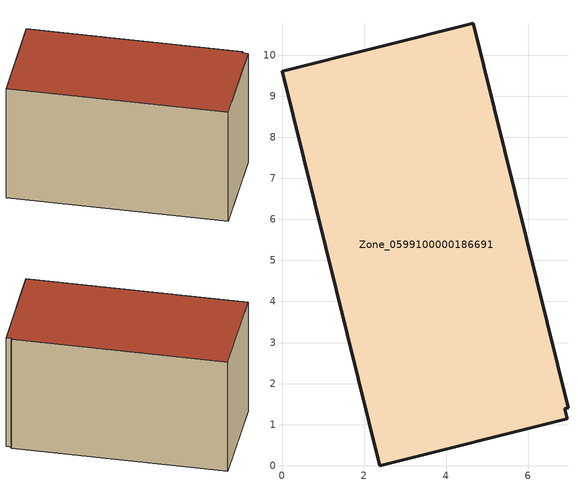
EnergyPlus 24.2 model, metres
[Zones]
Zone_0599100000186691
 floor ground (C_G): 6.97,1.4 6.89,1.39 6.95,1.14 2.38,0 0,9.61 4.66,10.78 z0
 wall outside (C_F): 6.97,1.4 4.66,10.78 0,9.61 2.38,0 6.95,1.14 6.89,1.39 6.97,1.4 z0:5.73
 roof outside (C_R): 6.89,1.39 6.97,1.4 4.66,10.78 0,9.61 2.38,0 6.95,1.14 z5.73
[BUILDING]
Pand.0599100000186691: North Axis=0; Terrain=City; Loads Convergence Tolerance Value=0.04; Temperature Convergence Tolerance Value=0.4; Solar Distribution=FullExterior; Maximum Number of Warmup Days=25; Minimum Number of Warmup Days=1
[Site:Location]
Rotterdam.The.Hague.AP_ZH_NLD Design_Conditions: Latitude=51.96; Longitude=4.45; Time Zone=1; Elevation=-4.5
[SITE:GROUNDTEMPERATURE:BUILDINGSURFACE]
18, 18, 18, 18, 18, 18, 18, 18, 18, 18, 18, 18
[MATERIAL] Thermal Absorptance=0.9; Solar Absorptance=0.7; Visible Absorptance=0.7
Name | Roughness | Thickness | Conductivity | Density | Specific Heat
G.TI.1975-1991 | MediumSmooth | 0.15 | 0.288461 | 540 | 1210
F.TI.1975-1991 | Rough | 0.3 | 0.230769 | 1920 | 840
R.TI.1975-1991 | MediumRough | 0.2 | 0.153846 | 1500 | 1000
[CONSTRUCTION]
C_G: G.TI.1975-1991
C_F: F.TI.1975-1991
C_R: R.TI.1975-1991
[ZONE]
Zone_0599100000186691: Type=1; Multiplier=1; Ceiling Height=Autocalculate; Volume=Autocalculate; Floor Area=autocalculate; Part of Total Floor Area=Yes
[ZONEINFILTRATION:DESIGNFLOWRATE]
Infil_Zone_0599100000186691: Zone or ZoneList or Space or SpaceList=Zone_0599100000186691; Schedule=AlwaysOn; Design Flow Rate Calculation Method=Flow/Area; Flow Rate per Floor Area=0.003; Constant Term Coefficient=1; Temperature Term Coefficient=0; Velocity Term Coefficient=0; Velocity Squared Term Coefficient=0
[HVACTEMPLATE:ZONE:IDEALLOADSAIRSYSTEM]
Zone_0599100000186691: Maximum Heating Supply Air Temperature=50; Minimum Cooling Supply Air Temperature=13; Maximum Heating Supply Air Humidity Ratio=0.0156; Minimum Cooling Supply Air Humidity Ratio=0.0077; Heating Limit=NoLimit; Cooling Limit=NoLimit; Dehumidification Control Type=ConstantSensibleHeatRatio; Cooling Sensible Heat Ratio=0.7; Dehumidification Setpoint=60; Humidification Control Type=None; Humidification Setpoint=30; Outdoor Air Method=None; Outdoor Air Flow Rate per Person=0.00944; Outdoor Air Flow Rate per Zone Floor Area=0; Outdoor Air Flow Rate per Zone=0; Demand Controlled Ventilation Type=None; Outdoor Air Economizer Type=NoEconomizer; Heat Recovery Type=None; Sensible Heat Recovery Effectiveness=0.7; Latent Heat Recovery Effectiveness=0.65
[ZONECONTROL:THERMOSTAT]
ThermostatControl_Zone_0599100000186691: Zone or ZoneList=Zone_0599100000186691; Control Type Schedule=DualSetpointControlType; Control 1=Thermostat_Zone_0599100000186691; Temperature Difference Between Cutout And Setpoint=0
[THERMOSTATSETPOINT:DUALSETPOINT]
Thermostat_Zone_0599100000186691: Heating Setpoint Temperature Schedule=HeatingSetpoint_Zone_0599100000186691; Cooling Setpoint Temperature Schedule=CoolingSetpoint_Zone_0599100000186691
[SCHEDULE:COMPACT]
HeatingSetpoint_Zone_0599100000186691: Through: 12/31, For: AllDays, Until: 24:00, 21
CoolingSetpoint_Zone_0599100000186691: Through: 12/31, For: AllDays, Until: 24:00, 24
DualSetpointControlType: Through: 12/31, For: AllDays, Until: 24:00, 4
AlwaysOn: Through: 12/31, For: AllDays, Until: 24:00, 1
